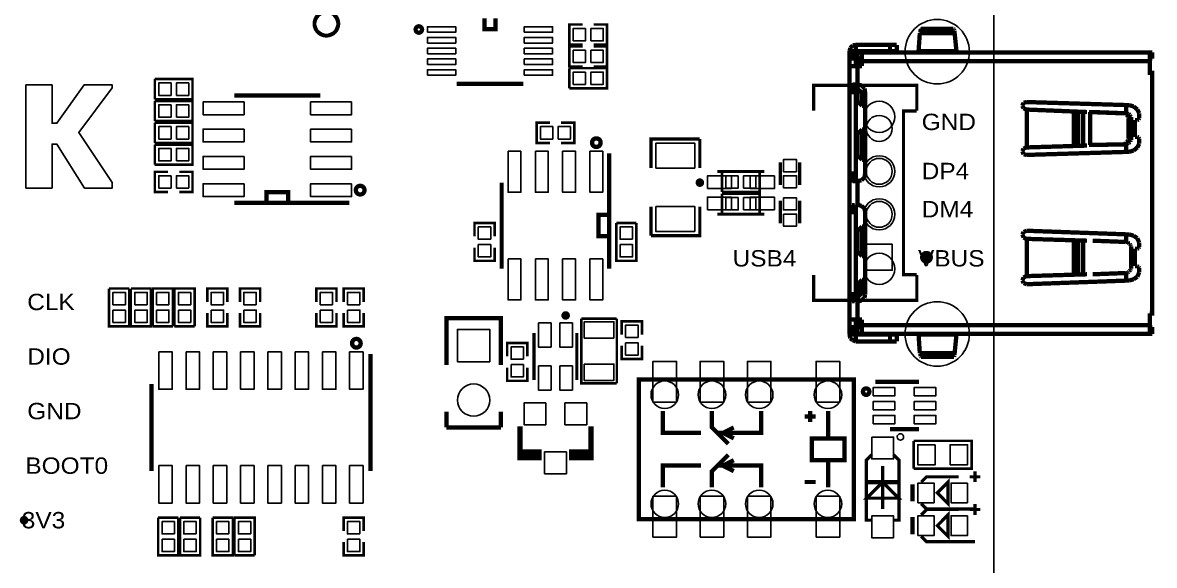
# Model space of a CAD drawing. Extents: x 0 to 145, y 0 to 99.
# Drawn here: x 92.8 to 145.5, y 39 to 64.3 of the extents above; entities that cross this region are included whole.
import ezdxf

# ---------------------------------------------------------------- set-up
doc = ezdxf.new("R2010")
doc.units = 0
doc.header["$MEASUREMENT"] = 0
for name, color, linetype in [('OUTLINE', 7, 'CONTINUOUS'), ('SILKSCREEN_TOP', 7, 'CONTINUOUS'), ('SOLDERMASK_BOTTOM', 5, 'CONTINUOUS'), ('SOLDERMASK_TOP', 94, 'CONTINUOUS')]:
    doc.layers.add(name, color=color, linetype=linetype)

msp = doc.modelspace()

# ---------------------------------------------------------------- linework, layer by layer
at = {"layer": 'OUTLINE'}
msp.add_lwpolyline([(0.01778, 97.97796), (0.01778, -0.02286), (138.01852, -0.02286), (138.01852, 97.97796)], close=True, dxfattribs=at)
at = {"layer": 'SILKSCREEN_TOP'}
for points, const_width in [([(107.50296, 64.262, 1), (106.36504, 64.262, 1), (107.50296, 64.262)], 0.1524), ([(111.38916, 63.99276, 1.003426), (111.08944, 63.99022, 0.996586), (111.38916, 63.99276)], 0.20066), ([(119.70766, 58.7248, 1.002345), (119.30634, 58.72226, 0.997661), (119.70766, 58.7248)], 0.20066), ([(124.42698, 56.86298, 1.000202), (124.22886, 56.86298, 0.999798), (124.42698, 56.86298)], 0.20066), ([(108.70946, 56.515, 1), (108.3056, 56.515, 1), (108.70946, 56.515)], 0.20066), ([(135.03148, 53.38826, 0.998267), (134.73176, 53.38826, 1.001736), (135.03148, 53.38826)], 0.29972), ([(118.17604, 50.67808, 0.999193), (117.97792, 50.67808, 1.000808), (118.17604, 50.67808)], 0.20066), ([(108.53166, 49.38522, 0.997561), (108.13034, 49.38776, 1.002445), (108.53166, 49.38522)], 0.20066), ([(132.22224, 47.13224, 0.9984), (131.92252, 47.13224, 1.001603), (132.22224, 47.13224)], 0.20066), ([(92.95638, 41.14546, 1), (92.75572, 41.14546, 1), (92.95638, 41.14546)], 0.20066)]:
    msp.add_lwpolyline(points, format="xyb", dxfattribs=dict(at, const_width=const_width))
for points, const_width in [([(114.808, 64.516), (114.808, 64.008), (114.3, 64.008), (114.3, 64.516)], 0.20066), ([(118.86692, 63.2841), (118.24716, 63.2841), (118.24716, 64.2239), (118.86692, 64.2239)], 0.11938), ([(119.38508, 63.2841), (120.00484, 63.2841), (120.00484, 64.2239), (119.38508, 64.2239)], 0.11938), ([(134.51332, 62.98692), (134.57174, 63.82512)], 0.20066), ([(134.59968, 63.8556), (134.57174, 63.82512)], 0.20066), ([(134.57174, 63.82512), (136.19226, 63.82512)], 0.20066), ([(134.59968, 64.00038), (134.59968, 63.8556)], 0.20066), ([(134.63016, 64.00038), (134.59968, 64.00038)], 0.20066), ([(136.13638, 64.02832), (134.63016, 64.02832)], 0.20066), ([(134.63016, 64.02832), (134.63016, 64.00038)], 0.20066), ([(136.16432, 64.00038), (136.13384, 64.02832)], 0.20066), ([(136.16432, 63.9699), (136.16432, 64.00038)], 0.20066), ([(136.19226, 63.94196), (136.16432, 63.9699)], 0.20066), ([(136.19226, 63.82512), (136.19226, 63.94196)], 0.20066), ([(136.27862, 62.98692), (136.19226, 63.82512)], 0.20066), ([(118.86692, 62.2681), (118.24716, 62.2681), (118.24716, 63.2079), (118.86692, 63.2079)], 0.11938), ([(119.38508, 62.2681), (120.00484, 62.2681), (120.00484, 63.2079), (119.38508, 63.2079)], 0.11938), ([(131.445, 63.24854), (131.3307, 63.1317)], 0.20066), ([(131.58978, 63.27648), (131.445, 63.24854)], 0.20066), ([(133.49986, 63.27648), (131.58978, 63.27648)], 0.20066), ([(131.58978, 63.27648), (131.58978, 62.98692)], 0.20066), ([(133.18236, 62.98692), (133.18236, 63.27648)], 0.20066), ([(133.49986, 62.98692), (133.49986, 63.27648)], 0.20066), ([(131.3307, 63.1317), (131.30022, 62.98692)], 0.20066), ([(131.30022, 62.98692), (131.30022, 49.78908)], 0.20066), ([(131.30022, 62.98692), (131.58978, 62.98692)], 0.20066), ([(145.39468, 62.9285), (131.30022, 62.9285)], 0.20066), ([(131.30022, 62.63894), (131.87934, 62.63894)], 0.20066), ([(131.47548, 62.9285), (131.47548, 62.63894)], 0.20066), ([(133.49986, 62.98692), (131.58978, 62.98692)], 0.20066), ([(131.58978, 62.98692), (131.58978, 62.9285)], 0.20066), ([(131.58978, 62.63894), (131.58978, 62.2935)], 0.20066), ([(131.67614, 62.63894), (131.67614, 62.9285)], 0.20066), ([(131.87934, 62.9285), (131.87934, 62.2935)], 0.20066), ([(132.25526, 62.9285), (132.3721, 62.98692)], 0.20066), ([(132.92074, 62.9285), (132.92074, 62.98692)], 0.20066), ([(132.95122, 62.9285), (132.95122, 62.98692)], 0.20066), ([(134.48538, 62.95898), (134.48538, 62.9285)], 0.20066), ([(134.51332, 62.95898), (134.48538, 62.95898)], 0.20066), ([(134.51332, 62.98692), (136.27862, 62.98692)], 0.20066), ([(134.51332, 62.98692), (134.51332, 62.95898)], 0.20066), ([(136.27862, 62.9285), (136.27862, 62.98692)], 0.20066), ([(145.28038, 50.7746), (145.39468, 50.7746), (145.39468, 61.97346), (145.28038, 61.97346), (145.28038, 62.9285)], 0.20066), ([(145.28038, 62.63894), (145.39468, 62.63894)], 0.20066), ([(145.39468, 62.9285), (145.39468, 62.63894)], 0.20066), ([(118.24716, 62.1919), (118.24716, 61.2521)], 0.11938), ([(118.24716, 62.1919), (120.00484, 62.1919), (120.00484, 61.2521), (118.24716, 61.2521)], 0.11938), ([(131.30022, 62.29096), (131.87934, 62.29096)], 0.20066), ([(131.67614, 62.29096), (131.67614, 62.49416)], 0.20066), ([(131.67614, 62.49416), (131.87934, 62.49416)], 0.20066), ([(131.82092, 62.46622), (131.67614, 62.49416)], 0.20066), ([(131.67614, 62.29096), (131.67614, 61.42482)], 0.20066), ([(131.87934, 62.43574), (131.82092, 62.46622)], 0.20066), ([(131.87934, 62.52464), (145.28038, 62.52464)], 0.20066), ([(98.94316, 61.6839), (98.94316, 60.7441)], 0.11938), ([(98.94316, 61.6839), (100.70084, 61.6839), (100.70084, 60.7441), (98.94316, 60.7441)], 0.11938), ([(113.0046, 61.46292), (116.1034, 61.46292)], 0.20066), ([(134.43204, 60.21832), (134.43204, 61.38926), (129.63144, 61.38926), (129.63144, 60.21832)], 0.14986), ([(131.30022, 61.33592), (131.35864, 61.39434)], 0.20066), ([(131.30022, 61.24956), (131.30022, 61.33592)], 0.20066), ([(131.58978, 61.24956), (131.30022, 61.24956)], 0.20066), ([(131.30022, 61.07684), (131.58978, 61.07684)], 0.20066), ([(131.35864, 61.39434), (131.445, 61.39434)], 0.20066), ([(131.445, 61.42482), (131.67614, 61.42482)], 0.20066), ([(131.445, 61.39434), (131.445, 61.42482)], 0.20066), ([(131.58978, 61.3664), (131.62026, 61.39434)], 0.20066), ([(131.58978, 61.24956), (131.58978, 61.3664)], 0.20066), ([(131.58978, 61.24956), (131.58978, 57.1119)], 0.20066), ([(131.62026, 61.42482), (131.67614, 61.42482)], 0.20066), ([(131.62026, 61.39434), (131.62026, 61.42482)], 0.20066), ([(131.67614, 60.6425), (131.67614, 61.42482)], 0.20066), ([(131.8514, 61.39434), (131.67614, 61.42482)], 0.20066), ([(131.87934, 61.0489), (131.67614, 61.22162)], 0.20066), ([(131.99618, 61.24956), (131.8514, 61.39434)], 0.20066), ([(131.87934, 61.0489), (131.87934, 60.4393)], 0.20066), ([(132.02412, 61.0489), (131.87934, 61.0489)], 0.20066), ([(132.02412, 61.07684), (131.99618, 61.24956)], 0.20066), ([(132.02412, 57.28462), (132.02412, 61.07684)], 0.20066), ([(98.94316, 60.6679), (98.94316, 59.7281)], 0.11938), ([(98.94316, 60.6679), (100.70084, 60.6679), (100.70084, 59.7281), (98.94316, 59.7281)], 0.11938), ([(106.64698, 60.92444), (102.64902, 60.92444)], 0.20066), ([(131.87934, 60.4393), (131.67614, 60.6425)], 0.20066), ([(139.40536, 60.58408), (139.34694, 60.4393)], 0.20066), ([(139.55014, 60.61456), (139.40536, 60.58408)], 0.20066), ([(144.32534, 60.46978), (139.55014, 60.61456)], 0.20066), ([(131.87934, 60.4393), (132.02412, 60.4393)], 0.20066), ([(134.43204, 60.198), (133.80974, 60.198), (133.80974, 52.578), (134.43204, 52.578)], 0.14986), ([(139.34694, 60.4393), (139.40536, 60.325)], 0.20066), ([(139.40536, 60.325), (139.51966, 60.26658)], 0.20066), ([(139.51966, 60.26658), (142.35684, 60.14974)], 0.20066), ([(139.55014, 58.50128), (139.55014, 60.26658)], 0.20066), ([(141.74978, 58.58764), (141.74978, 60.18022)], 0.20066), ([(141.95298, 58.58764), (141.95298, 60.18022)], 0.20066), ([(142.18412, 58.58764), (142.18412, 60.18022)], 0.20066), ([(142.4432, 60.14974), (144.03578, 60.09132)], 0.20066), ([(142.50162, 58.61558), (142.50162, 60.14974)], 0.20066), ([(142.50162, 60.14974), (142.61846, 60.14974)], 0.20066), ([(142.61846, 60.14974), (144.15262, 60.09132)], 0.20066), ([(144.03578, 60.09386), (144.12214, 60.09386)], 0.20066), ([(144.15262, 60.09386), (144.03578, 60.09386)], 0.20066), ([(144.12214, 60.09386), (144.15262, 60.06338)], 0.20066), ([(144.23898, 60.09132), (144.15262, 60.09132)], 0.20066), ([(144.15262, 60.06338), (144.18056, 60.06338)], 0.20066), ([(144.18056, 60.46978), (144.18056, 60.09386)], 0.20066), ([(144.18056, 60.06338), (144.18056, 60.03544)], 0.20066), ([(144.18056, 60.03544), (144.2085, 60.03544)], 0.20066), ([(144.2085, 60.03544), (144.2085, 60.00496)], 0.20066), ([(144.2085, 60.00496), (144.23898, 59.97702)], 0.20066), ([(144.26692, 60.06338), (144.23898, 60.09132)], 0.20066), ([(144.29486, 60.06338), (144.26692, 60.06338)], 0.20066), ([(144.35328, 60.00496), (144.29486, 60.06338)], 0.20066), ([(144.52854, 60.41136), (144.32534, 60.46978)], 0.20066), ([(144.35328, 59.97702), (144.35328, 60.00496)], 0.20066), ([(144.70126, 60.26658), (144.52854, 60.41136)], 0.20066), ([(144.78762, 60.09386), (144.70126, 60.26658)], 0.20066), ([(144.78762, 59.86018), (144.78762, 60.09386)], 0.20066), ([(98.94316, 59.6519), (98.94316, 58.7121)], 0.11938), ([(98.94316, 59.6519), (100.70084, 59.6519), (100.70084, 58.7121), (98.94316, 58.7121)], 0.11938), ([(117.34292, 58.7121), (116.72316, 58.7121), (116.72316, 59.6519), (117.34292, 59.6519)], 0.11938), ([(117.86108, 58.7121), (118.48084, 58.7121), (118.48084, 59.6519), (117.86108, 59.6519)], 0.11938), ([(144.23898, 59.97702), (144.23898, 59.94908)], 0.20066), ([(144.23898, 59.94908), (144.26692, 59.94908)], 0.20066), ([(144.26692, 59.94908), (144.26692, 59.89066)], 0.20066), ([(144.26692, 59.89066), (144.2974, 59.86018)], 0.20066), ([(144.29486, 58.96356), (144.29486, 59.8043)], 0.20066), ([(144.4117, 59.80176), (144.29486, 59.80176)], 0.20066), ([(144.2974, 59.86018), (144.2974, 59.8043)], 0.20066), ([(144.4117, 59.9186), (144.35328, 59.97702)], 0.20066), ([(144.4117, 59.80176), (144.4117, 59.9186)], 0.20066), ([(144.4117, 58.96356), (144.4117, 59.8043)], 0.20066), ([(144.58696, 59.77382), (144.58696, 58.9915)], 0.20066), ([(144.58696, 59.77382), (144.70126, 59.77382)], 0.20066), ([(144.70126, 59.77382), (144.75968, 59.80176)], 0.20066), ([(144.75968, 59.80176), (144.78762, 59.86018)], 0.20066), ([(131.67614, 59.13882), (131.87934, 59.33948)], 0.20066), ([(131.67614, 59.13628), (131.67614, 58.12536)], 0.20066), ([(131.87934, 59.33948), (131.87934, 57.92216)], 0.20066), ([(131.87934, 59.33948), (132.02412, 59.33948)], 0.20066), ([(144.4117, 58.96356), (144.29486, 58.96356)], 0.20066), ([(144.29486, 58.96356), (144.29486, 58.90514)], 0.20066), ([(144.4117, 58.84926), (144.4117, 58.96356)], 0.20066), ([(144.58696, 58.9915), (144.70126, 58.9915)], 0.20066), ([(144.75968, 58.96356), (144.70126, 58.9915)], 0.20066), ([(144.78762, 58.90514), (144.75968, 58.96356)], 0.20066), ([(98.94316, 58.6359), (98.94316, 57.6961)], 0.11938), ([(98.94316, 58.6359), (100.70084, 58.6359), (100.70084, 57.6961), (98.94316, 57.6961)], 0.11938), ([(122.05462, 57.54116), (122.05462, 58.89244), (124.32538, 58.89244)], 0.14986), ([(124.32538, 57.54116), (124.32538, 58.89244)], 0.14986), ([(139.40536, 58.44286), (139.34694, 58.32602)], 0.20066), ([(139.51966, 58.50128), (139.40536, 58.44286)], 0.20066), ([(142.35684, 58.58764), (139.51966, 58.50128)], 0.20066), ([(142.4432, 58.61558), (144.03578, 58.64606)], 0.20066), ([(142.50162, 58.61558), (142.61846, 58.61558)], 0.20066), ([(142.61846, 58.61558), (144.15262, 58.64606)], 0.20066), ([(144.06372, 58.674), (144.03578, 58.64606)], 0.20066), ([(144.15262, 58.64606), (144.03578, 58.64606)], 0.20066), ([(144.12214, 58.674), (144.06372, 58.674)], 0.20066), ([(144.15262, 58.70448), (144.12214, 58.674)], 0.20066), ([(144.18056, 58.70448), (144.15262, 58.70448)], 0.20066), ([(144.15262, 58.64606), (144.18056, 58.674)], 0.20066), ([(144.18056, 58.73242), (144.18056, 58.70448)], 0.20066), ([(144.2085, 58.73242), (144.18056, 58.73242)], 0.20066), ([(144.18056, 58.674), (144.18056, 58.29808)], 0.20066), ([(144.18056, 58.674), (144.23898, 58.674)], 0.20066), ([(144.26692, 58.81878), (144.2085, 58.76036)], 0.20066), ([(144.2085, 58.76036), (144.2085, 58.73242)], 0.20066), ([(144.23898, 58.674), (144.26692, 58.70448)], 0.20066), ([(144.29486, 58.90514), (144.26692, 58.8772)], 0.20066), ([(144.26692, 58.8772), (144.26692, 58.81878)], 0.20066), ([(144.26692, 58.70448), (144.29486, 58.70448)], 0.20066), ([(144.29486, 58.70448), (144.35328, 58.76036)], 0.20066), ([(144.35328, 58.76036), (144.35328, 58.79084)], 0.20066), ([(144.35328, 58.79084), (144.38376, 58.79084)], 0.20066), ([(144.38376, 58.81878), (144.4117, 58.84926)], 0.20066), ([(144.38376, 58.79084), (144.38376, 58.81878)], 0.20066), ([(144.52854, 58.3565), (144.70126, 58.50128)], 0.20066), ([(144.70126, 58.50128), (144.78762, 58.674)], 0.20066), ([(144.78762, 58.674), (144.78762, 58.90514)], 0.20066), ([(120.10644, 58.22442), (120.10644, 52.86502)], 0.20066), ([(131.67614, 58.12536), (131.87934, 57.92216)], 0.20066), ([(131.87934, 57.92216), (132.02412, 57.92216)], 0.20066), ([(139.34694, 58.32602), (139.40536, 58.18124)], 0.20066), ([(139.40536, 58.18124), (139.55014, 58.1533)], 0.20066), ([(139.55014, 58.1533), (144.32534, 58.29808)], 0.20066), ([(144.32534, 58.29808), (144.52854, 58.3565)], 0.20066), ([(125.13818, 57.38368), (127.33782, 57.38368)], 0.14986), ([(128.07188, 56.75122), (128.07188, 57.80278)], 0.1524), ([(128.97612, 56.75122), (128.97612, 57.80278)], 0.1524), ([(99.56292, 57.3659), (98.94316, 57.3659), (98.94316, 56.4261), (99.56292, 56.4261)], 0.11938), ([(100.08108, 57.3659), (100.70084, 57.3659), (100.70084, 56.4261), (100.08108, 56.4261)], 0.11938), ([(115.09756, 56.86298), (115.09756, 52.86502)], 0.20066), ([(125.35916, 57.3659), (125.35916, 56.4261)], 0.11938), ([(125.35916, 57.3659), (127.11684, 57.3659), (127.11684, 56.4261), (125.35916, 56.4261)], 0.11938), ([(131.30022, 57.28462), (131.58978, 57.28462)], 0.20066), ([(131.30022, 57.1119), (131.58978, 57.1119)], 0.20066), ([(131.30022, 57.02554), (131.30022, 57.1119)], 0.20066), ([(131.3307, 56.99506), (131.30022, 57.02554)], 0.20066), ([(131.35864, 56.99506), (131.3307, 56.99506)], 0.20066), ([(131.38912, 56.96712), (131.35864, 56.99506)], 0.20066), ([(131.445, 56.96712), (131.38912, 56.96712)], 0.20066), ([(131.445, 56.93664), (131.445, 56.96712)], 0.20066), ([(131.67614, 56.93664), (131.445, 56.93664)], 0.20066), ([(131.58978, 56.99506), (131.58978, 57.1119)], 0.20066), ([(131.62026, 56.96712), (131.58978, 56.99506)], 0.20066), ([(131.62026, 56.93664), (131.62026, 56.96712)], 0.20066), ([(131.67614, 56.93664), (131.62026, 56.93664)], 0.20066), ([(131.67614, 56.93664), (131.8514, 56.96712)], 0.20066), ([(131.67614, 56.93664), (131.67614, 55.83682)], 0.20066), ([(131.8514, 56.96712), (131.99618, 57.1119)], 0.20066), ([(131.99618, 57.1119), (132.02412, 57.28462)], 0.20066), ([(104.14762, 55.92064), (104.14762, 56.42102), (105.14838, 56.42102), (105.14838, 55.92064)], 0.20066), ([(125.35916, 56.3499), (125.35916, 55.4101)], 0.11938), ([(125.35916, 56.3499), (127.11684, 56.3499), (127.11684, 55.4101), (125.35916, 55.4101)], 0.11938), ([(108.00842, 55.91556), (102.64902, 55.91556)], 0.20066), ([(128.07188, 56.02478), (128.07188, 54.97322)], 0.1524), ([(128.97612, 56.02478), (128.97612, 54.97322)], 0.1524), ([(131.3307, 55.78094), (131.3307, 55.75046)], 0.20066), ([(131.38912, 55.78094), (131.3307, 55.78094)], 0.20066), ([(131.41706, 55.80888), (131.38912, 55.78094)], 0.20066), ([(131.5339, 55.80888), (131.41706, 55.80888)], 0.20066), ([(131.56184, 55.83682), (131.5339, 55.80888)], 0.20066), ([(131.67614, 55.83682), (131.56184, 55.83682)], 0.20066), ([(131.58978, 55.78094), (131.58978, 55.63616)], 0.20066), ([(131.62026, 55.78094), (131.58978, 55.78094)], 0.20066), ([(131.62026, 55.80888), (131.62026, 55.78094)], 0.20066), ([(131.6482, 55.80888), (131.62026, 55.80888)], 0.20066), ([(131.67614, 55.83682), (131.6482, 55.83682)], 0.20066), ([(131.6482, 55.83682), (131.6482, 55.80888)], 0.20066), ([(131.8514, 55.78094), (131.67614, 55.83682)], 0.20066), ([(131.99618, 55.6641), (131.8514, 55.78094)], 0.20066), ([(120.10136, 54.36362), (119.60098, 54.36362), (119.60098, 55.36438), (120.10136, 55.36438)], 0.20066), ([(124.32538, 55.74284), (124.32538, 54.39156), (122.05462, 54.39156)], 0.14986), ([(122.05462, 55.74284), (122.05462, 54.39156)], 0.14986), ([(125.13818, 55.39232), (127.33782, 55.39232)], 0.14986), ([(131.30022, 55.75046), (131.30022, 55.63616)], 0.20066), ([(131.3307, 55.75046), (131.30022, 55.75046)], 0.20066), ([(131.30022, 55.63616), (131.58978, 55.63616)], 0.20066), ([(131.30022, 55.49138), (131.58978, 55.49138)], 0.20066), ([(131.58978, 55.63616), (131.58978, 51.49596)], 0.20066), ([(132.02412, 55.49138), (131.99618, 55.6641)], 0.20066), ([(132.02412, 55.49138), (132.02412, 51.67122)], 0.20066), ([(114.7699, 54.36108), (114.7699, 54.98084), (113.8301, 54.98084), (113.8301, 54.36108)], 0.11938), ([(121.3739, 54.98084), (120.4341, 54.98084)], 0.11938), ([(121.3739, 54.98084), (121.3739, 53.22316), (120.4341, 53.22316), (120.4341, 54.98084)], 0.11938), ([(131.67614, 54.6227), (131.87934, 54.8259)], 0.20066), ([(131.87934, 53.43652), (131.87934, 54.8259)], 0.20066), ([(131.87934, 54.8259), (132.02412, 54.8259)], 0.20066), ([(131.67614, 53.63972), (131.67614, 54.6227)], 0.20066), ([(139.40536, 54.56428), (139.34694, 54.44998)], 0.20066), ([(139.34694, 54.44998), (139.40536, 54.3052)], 0.20066), ([(139.55014, 54.6227), (139.40536, 54.56428)], 0.20066), ([(139.40536, 54.3052), (139.51966, 54.24678)], 0.20066), ([(142.35684, 54.16042), (139.51966, 54.24678)], 0.20066), ([(139.55014, 54.6227), (144.32534, 54.44998)], 0.20066), ([(139.55014, 54.24678), (139.55014, 52.50942)], 0.20066), ([(144.18056, 54.44998), (144.18056, 54.102)], 0.20066), ([(144.52854, 54.39156), (144.32534, 54.44998)], 0.20066), ([(144.70126, 54.27472), (144.52854, 54.39156)], 0.20066), ([(144.78762, 54.07152), (144.70126, 54.27472)], 0.20066), ([(114.7699, 53.84292), (114.7699, 53.22316), (113.8301, 53.22316), (113.8301, 53.84292)], 0.11938), ([(141.74978, 54.18836), (141.74978, 52.56784)], 0.20066), ([(141.95298, 54.18836), (141.95298, 52.59578)], 0.20066), ([(142.18412, 54.16042), (142.18412, 52.59578)], 0.20066), ([(142.61846, 54.16042), (144.15262, 54.102)], 0.20066), ([(144.15262, 54.102), (144.23898, 54.102)], 0.20066), ([(144.23898, 54.102), (144.23898, 54.07152)], 0.20066), ([(144.23898, 54.07152), (144.26692, 54.07152)], 0.20066), ([(144.26692, 54.07152), (144.2974, 54.04358)], 0.20066), ([(144.2974, 54.04358), (144.32534, 54.04358)], 0.20066), ([(144.32534, 54.04358), (144.32534, 54.01564)], 0.20066), ([(144.32534, 54.01564), (144.35328, 54.01564)], 0.20066), ([(144.35328, 54.01564), (144.35328, 53.98516)], 0.20066), ([(144.35328, 53.98516), (144.38376, 53.95722)], 0.20066), ([(144.38376, 53.95722), (144.38376, 53.92928)], 0.20066), ([(144.38376, 53.92928), (144.4117, 53.8988)], 0.20066), ([(144.4117, 53.8988), (144.4117, 53.81244)], 0.20066), ([(144.4117, 53.81244), (144.4117, 52.94376)], 0.20066), ([(144.58696, 53.7845), (144.58696, 52.97424)], 0.20066), ([(144.58696, 53.7845), (144.70126, 53.7845)], 0.20066), ([(144.70126, 53.7845), (144.75968, 53.81244)], 0.20066), ([(144.75968, 53.81244), (144.78762, 53.87086)], 0.20066), ([(144.78762, 53.87086), (144.78762, 54.07152)], 0.20066), ([(131.67614, 53.63972), (131.87934, 53.43652)], 0.20066), ([(131.87934, 53.43652), (132.02412, 53.43652)], 0.20066), ([(142.61846, 52.59578), (144.15262, 52.6542)], 0.20066), ([(144.2085, 52.6542), (144.15262, 52.6542)], 0.20066), ([(144.18056, 52.6542), (144.18056, 52.30622)], 0.20066), ([(144.23898, 52.68214), (144.2085, 52.6542)], 0.20066), ([(144.26692, 52.68214), (144.23898, 52.68214)], 0.20066), ([(144.29486, 52.71262), (144.26692, 52.68214)], 0.20066), ([(144.32534, 52.71262), (144.29486, 52.71262)], 0.20066), ([(144.38376, 52.79898), (144.32534, 52.74056)], 0.20066), ([(144.32534, 52.74056), (144.32534, 52.71262)], 0.20066), ([(144.4117, 52.8574), (144.38376, 52.82946)], 0.20066), ([(144.38376, 52.82946), (144.38376, 52.79898)], 0.20066), ([(144.4117, 52.94376), (144.4117, 52.8574)], 0.20066), ([(144.58696, 52.97424), (144.70126, 52.97424)], 0.20066), ([(144.75968, 52.94376), (144.70126, 52.97424)], 0.20066), ([(144.70126, 52.48148), (144.78762, 52.68468)], 0.20066), ([(144.78762, 52.88534), (144.75968, 52.94376)], 0.20066), ([(144.78762, 52.68468), (144.78762, 52.88534)], 0.20066), ([(129.63144, 52.55768), (129.63144, 51.38674), (134.43204, 51.38674), (134.43204, 52.55768)], 0.14986), ([(131.87934, 52.3367), (131.67614, 52.1335)], 0.20066), ([(131.67868, 52.1335), (131.67868, 51.32324)], 0.20066), ([(131.87934, 51.72964), (131.87934, 52.3367)], 0.20066), ([(131.87934, 52.3367), (132.02412, 52.3367)], 0.20066), ([(139.40536, 52.451), (139.34694, 52.30622)], 0.20066), ([(139.34694, 52.30622), (139.40536, 52.19192)], 0.20066), ([(139.51966, 52.50942), (139.40536, 52.451)], 0.20066), ([(139.40536, 52.19192), (139.55014, 52.1335)], 0.20066), ([(142.35684, 52.59578), (139.51966, 52.50942)], 0.20066), ([(144.32534, 52.30622), (139.55014, 52.1335)], 0.20066), ([(144.32534, 52.30622), (144.52854, 52.36464)], 0.20066), ([(144.52854, 52.36464), (144.70126, 52.48148)], 0.20066), ([(97.7519, 51.93284), (96.8121, 51.93284)], 0.11938), ([(97.7519, 51.93284), (97.7519, 50.17516), (96.8121, 50.17516), (96.8121, 51.93284)], 0.11938), ([(98.7679, 51.93284), (97.8281, 51.93284)], 0.11938), ([(98.7679, 51.93284), (98.7679, 50.17516), (97.8281, 50.17516), (97.8281, 51.93284)], 0.11938), ([(98.8441, 50.17516), (98.8441, 51.93284), (99.7839, 51.93284), (99.7839, 50.17516)], 0.11938), ([(99.8601, 50.17516), (99.8601, 51.93284), (100.7999, 51.93284), (100.7999, 50.17516)], 0.11938), ([(102.3239, 51.31308), (102.3239, 51.93284), (101.3841, 51.93284), (101.3841, 51.31308)], 0.11938), ([(102.9081, 51.31308), (102.9081, 51.93284), (103.8479, 51.93284), (103.8479, 51.31308)], 0.11938), ([(107.4039, 51.31308), (107.4039, 51.93284), (106.4641, 51.93284), (106.4641, 51.31308)], 0.11938), ([(108.6739, 51.31308), (108.6739, 51.93284), (107.7341, 51.93284), (107.7341, 51.31308)], 0.11938), ([(131.30022, 51.67122), (131.58978, 51.67122)], 0.20066), ([(131.87934, 51.72964), (131.67614, 51.52644)], 0.20066), ([(132.02412, 51.72964), (131.87934, 51.72964)], 0.20066), ([(131.99618, 51.49596), (132.02412, 51.67122)], 0.20066), ([(131.30022, 51.49596), (131.58978, 51.49596)], 0.20066), ([(131.30022, 51.49596), (131.30022, 51.4096)], 0.20066), ([(131.30022, 51.4096), (131.3307, 51.4096)], 0.20066), ([(131.3307, 51.4096), (131.3307, 51.38166)], 0.20066), ([(131.3307, 51.38166), (131.38912, 51.38166)], 0.20066), ([(131.38912, 51.38166), (131.41706, 51.35118)], 0.20066), ([(131.41706, 51.35118), (131.5339, 51.35118)], 0.20066), ([(131.5339, 51.35118), (131.56184, 51.32324)], 0.20066), ([(131.56184, 51.32324), (131.67614, 51.32324)], 0.20066), ([(131.58978, 51.49596), (131.58978, 51.38166)], 0.20066), ([(131.58978, 51.38166), (131.62026, 51.38166)], 0.20066), ([(131.62026, 51.38166), (131.62026, 51.35118)], 0.20066), ([(131.62026, 51.35118), (131.6482, 51.35118)], 0.20066), ([(131.6482, 51.35118), (131.6482, 51.32324)], 0.20066), ([(131.6482, 51.32324), (131.67614, 51.32324)], 0.20066), ([(131.67614, 51.32324), (131.67614, 50.4825)], 0.20066), ([(131.67868, 51.32324), (131.8514, 51.38166)], 0.20066), ([(131.8514, 51.38166), (131.99618, 51.49596)], 0.20066), ([(102.3239, 50.79492), (102.3239, 50.17516), (101.3841, 50.17516), (101.3841, 50.79492)], 0.11938), ([(102.9081, 50.79492), (102.9081, 50.17516), (103.8479, 50.17516), (103.8479, 50.79492)], 0.11938), ([(107.4039, 50.79492), (107.4039, 50.17516), (106.4641, 50.17516), (106.4641, 50.79492)], 0.11938), ([(108.6739, 50.79492), (108.6739, 50.17516), (107.7341, 50.17516), (107.7341, 50.79492)], 0.11938), ([(112.522, 48.36922), (112.522, 50.54854), (115.062, 50.54854), (115.062, 48.36922)], 0.20066), ([(145.28038, 49.81956), (145.28038, 50.7746)], 0.20066), ([(98.8441, 50.17516), (99.7839, 50.17516)], 0.11938), ([(99.8601, 50.17516), (100.7999, 50.17516)], 0.11938), ([(118.8085, 50.52822), (118.8085, 47.51578), (120.4595, 47.51578)], 0.11938), ([(120.4595, 50.52822), (118.8085, 50.52822)], 0.11938), ([(120.4595, 47.51578), (120.4595, 50.52822)], 0.11938), ([(121.6279, 49.78908), (121.6279, 50.40884), (120.6881, 50.40884), (120.6881, 49.78908)], 0.11938), ([(131.30022, 50.48504), (131.87934, 50.48504)], 0.20066), ([(131.87934, 50.13706), (131.30022, 50.13706)], 0.20066), ([(131.47548, 50.13706), (131.47548, 49.81956)], 0.20066), ([(131.58978, 50.13706), (131.58978, 50.48504)], 0.20066), ([(131.67614, 50.48504), (131.67614, 50.28184)], 0.20066), ([(131.82092, 50.30978), (131.67614, 50.28184)], 0.20066), ([(131.67614, 50.28184), (131.87934, 50.28184)], 0.20066), ([(131.67614, 49.81956), (131.67614, 50.13706)], 0.20066), ([(131.87934, 50.30978), (131.82092, 50.30978)], 0.20066), ([(131.87934, 49.81956), (131.87934, 50.4825)], 0.20066), ([(131.87934, 50.22342), (145.28038, 50.22342)], 0.20066), ([(145.28038, 50.13706), (145.39468, 50.13706)], 0.20066), ([(145.39468, 49.81956), (145.39468, 50.13706)], 0.20066), ([(116.60632, 49.86782), (116.60632, 47.66818)], 0.14986), ([(118.59768, 49.86782), (118.59768, 47.66818)], 0.14986), ([(131.30022, 49.81956), (145.39468, 49.81956)], 0.20066), ([(131.30022, 49.78908), (131.58978, 49.78908)], 0.20066), ([(131.30022, 49.78908), (131.3307, 49.61636)], 0.20066), ([(131.3307, 49.61636), (131.445, 49.53)], 0.20066), ([(131.445, 49.53), (131.58978, 49.47158)], 0.20066), ([(131.58978, 49.78908), (131.58978, 49.81956)], 0.20066), ([(133.49986, 49.78908), (131.58978, 49.78908)], 0.20066), ([(131.58978, 49.47158), (131.58978, 49.78908)], 0.20066), ([(133.49986, 49.47158), (131.58978, 49.47158)], 0.20066), ([(132.25526, 49.81956), (132.3721, 49.78908)], 0.20066), ([(132.92074, 49.81956), (132.92074, 49.78908)], 0.20066), ([(132.95122, 49.81956), (132.95122, 49.78908)], 0.20066), ([(133.18236, 49.78908), (133.18236, 49.47158)], 0.20066), ([(133.49986, 49.78908), (133.49986, 49.47158)], 0.20066), ([(134.51332, 49.81956), (134.48538, 49.81956)], 0.20066), ([(134.51332, 49.78908), (134.51332, 49.81956)], 0.20066), ([(134.51332, 49.78908), (136.27862, 49.78908)], 0.20066), ([(134.51332, 49.78908), (134.57174, 48.9204)], 0.20066), ([(136.27862, 49.78908), (136.19226, 48.9204)], 0.20066), ([(136.27862, 49.81956), (136.27862, 49.78908)], 0.20066), ([(116.2939, 48.77308), (116.2939, 49.39284), (115.3541, 49.39284), (115.3541, 48.77308)], 0.11938), ([(121.6279, 49.27092), (121.6279, 48.65116), (120.6881, 48.65116), (120.6881, 49.27092)], 0.11938), ([(134.57174, 48.9204), (136.19226, 48.9204)], 0.20066), ([(134.59968, 48.89246), (134.57174, 48.9204)], 0.20066), ([(136.19226, 48.9204), (136.19226, 48.83404)], 0.20066), ([(108.98632, 48.88484), (108.98632, 43.43654)], 0.20066), ([(134.59968, 48.77562), (134.59968, 48.89246)], 0.20066), ([(134.63016, 48.74768), (134.59968, 48.77562)], 0.20066), ([(136.13384, 48.74768), (134.63016, 48.74768)], 0.20066), ([(136.16432, 48.74768), (136.13384, 48.74768)], 0.20066), ([(136.19226, 48.83404), (136.16432, 48.8061)], 0.20066), ([(136.16432, 48.8061), (136.16432, 48.74768)], 0.20066), ([(116.2939, 48.25492), (116.2939, 47.63516), (115.3541, 47.63516), (115.3541, 48.25492)], 0.11938), ([(98.78568, 47.49546), (98.78568, 43.43654)], 0.20066), ([(131.49326, 41.1988), (121.49074, 41.1988), (121.49074, 47.7012), (131.49326, 47.7012), (131.49326, 41.1988)], 0.20066), ([(132.49402, 47.58182), (134.53872, 47.58182)], 0.20066), ([(112.522, 46.19752), (112.522, 45.46854)], 0.20066), ([(115.062, 45.46854), (115.062, 46.19752)], 0.20066), ([(124.3838, 45.212), (122.6058, 45.212), (122.6058, 46.228)], 0.20066), ([(124.8918, 46.228), (124.8918, 45.466), (125.6538, 44.704)], 0.20066), ([(127.1778, 46.228), (127.1778, 45.212), (125.3998, 45.212), (125.9078, 44.958)], 0.20066), ([(129.7178, 45.974), (129.2098, 45.974)], 0.20066), ([(129.4638, 45.72), (129.4638, 46.228)], 0.20066), ([(130.302, 44.958), (130.302, 46.228)], 0.20066), ([(112.522, 45.46854), (115.062, 45.46854)], 0.20066), ([(115.951, 44.323), (116.84, 44.323), (116.84, 44.069), (115.951, 44.069), (115.951, 45.5168)], 0.254), ([(119.253, 44.323), (118.364, 44.323), (118.364, 44.069), (119.253, 44.069), (119.253, 45.5168)], 0.254), ([(125.3998, 45.212), (125.9078, 45.466)], 0.20066), ([(133.17728, 45.38218), (134.53872, 45.38218)], 0.20066), ([(131.064, 44.958), (129.54, 44.958), (129.54, 43.942), (131.064, 43.942), (131.064, 44.958)], 0.20066), ([(134.2898, 43.55084), (136.9822, 43.55084), (136.9822, 44.84116), (134.2898, 44.84116)], 0.11938), ([(134.2898, 43.55084), (134.2898, 44.84116)], 0.11938), ([(124.8918, 42.672), (124.8918, 43.434), (125.6538, 44.196)], 0.20066), ([(124.3838, 43.688), (122.6058, 43.688), (122.6058, 42.672)], 0.20066), ([(127.1778, 42.672), (127.1778, 43.688), (125.3998, 43.688), (125.9078, 43.942)], 0.20066), ([(125.3998, 43.688), (125.9078, 43.434)], 0.20066), ([(130.302, 42.672), (130.302, 43.942)], 0.20066), ([(132.334, 44.196), (132.08, 43.942), (132.08, 41.148), (132.334, 41.148)], 0.1524), ([(132.842, 43.67276), (132.842, 41.67124)], 0.14986), ([(133.35, 41.148), (133.604, 41.148), (133.604, 43.942), (133.35, 44.196)], 0.1524), ([(134.63524, 42.91838), (134.8867, 43.1673), (136.3853, 43.1673)], 0.14986), ([(136.88568, 43.1673), (137.38606, 43.1673)], 0.14986), ([(137.13714, 42.91838), (137.13714, 43.41876)], 0.14986), ([(129.7178, 42.926), (129.2098, 42.926)], 0.20066), ([(132.842, 42.92092), (133.5913, 42.17162), (132.0927, 42.17162), (132.842, 42.92092)], 0.14986), ([(132.0927, 42.92092), (133.5913, 42.92092)], 0.20066), ([(134.23392, 42.01922), (134.23392, 42.81678)], 0.20066), ([(135.38708, 42.418), (135.88492, 42.91838), (135.88492, 41.91762), (135.38708, 42.418)], 0.14986), ([(137.13714, 41.6687), (134.8867, 41.6687), (134.63524, 41.91762)], 0.14986), ([(134.63524, 41.39438), (134.8867, 41.6433), (136.3853, 41.6433)], 0.14986), ([(136.88568, 41.6433), (137.38606, 41.6433)], 0.14986), ([(137.13714, 41.39438), (137.13714, 41.89476)], 0.14986), ([(100.0379, 41.26484), (99.0981, 41.26484)], 0.11938), ([(100.0379, 41.26484), (100.0379, 39.50716), (99.0981, 39.50716), (99.0981, 41.26484)], 0.11938), ([(101.0539, 41.26484), (100.1141, 41.26484)], 0.11938), ([(101.0539, 41.26484), (101.0539, 39.50716), (100.1141, 39.50716), (100.1141, 41.26484)], 0.11938), ([(102.5779, 41.26484), (101.6381, 41.26484)], 0.11938), ([(102.5779, 41.26484), (102.5779, 39.50716), (101.6381, 39.50716), (101.6381, 41.26484)], 0.11938), ([(102.6541, 39.50716), (102.6541, 41.26484), (103.5939, 41.26484), (103.5939, 39.50716)], 0.11938), ([(107.7341, 40.64508), (107.7341, 41.26484), (108.6739, 41.26484), (108.6739, 40.64508)], 0.11938), ([(134.23392, 40.49522), (134.23392, 41.29278)], 0.20066), ([(135.38708, 40.894), (135.88492, 41.39438), (135.88492, 40.39362), (135.38708, 40.894)], 0.14986), ([(107.7341, 40.12692), (107.7341, 39.50716), (108.6739, 39.50716), (108.6739, 40.12692)], 0.11938), ([(137.13714, 40.1447), (134.8867, 40.1447), (134.63524, 40.39362)], 0.14986), ([(102.6541, 39.50716), (103.5939, 39.50716)], 0.11938)]:
    msp.add_lwpolyline(points, dxfattribs=dict(at, const_width=const_width))
msp.add_lwpolyline([(95.6691, 56.61152), (94.38132, 58.6613), (94.16034, 58.6613), (94.16034, 56.61152), (92.9386, 56.61152), (92.9386, 61.41212), (94.16034, 61.41212), (94.16034, 59.62904), (94.38132, 59.62904), (95.64624, 61.41212), (96.96196, 61.41212), (96.96196, 61.34354), (96.96196, 61.27496), (95.39732, 59.19216), (96.96196, 56.86806), (96.96196, 56.74106), (96.96196, 56.61152)], close=True, dxfattribs=at)
for points in [[(94.16034, 59.62904), (94.38132, 59.62904)], [(94.38132, 59.62904), (94.16034, 59.62904)]]:
    msp.add_lwpolyline(points, dxfattribs=at)
msp.add_lwpolyline([(133.81736, 45.0215, 1), (133.51664, 45.0225, 1)], format="xyb", close=True, dxfattribs=at)
at = {"layer": 'SOLDERMASK_BOTTOM'}
for points in [[(132.07746, 52.78374), (132.07746, 53.99278), (133.2865, 53.99278), (133.2865, 52.78374)], [(113.04016, 48.5267), (113.04016, 50.02784), (114.5413, 50.02784), (114.5413, 48.5267)]]:
    msp.add_lwpolyline(points, close=True, dxfattribs=at)
for centre, radius in [((135.382, 62.95898), 1.49987), ((132.68198, 59.92876), 0.72517), ((132.68198, 59.38774), 0.60452), ((132.68198, 57.38876), 0.72517), ((132.68198, 57.38876), 0.60452), ((132.68198, 55.38724), 0.72517), ((132.68198, 55.38724), 0.60452), ((132.68198, 52.84724), 0.72517), ((135.382, 49.81702), 1.49987), ((113.792, 46.73854), 0.75057), ((122.69216, 46.99), 0.64008), ((124.8918, 46.99), 0.64008), ((127.09144, 46.99), 0.64008), ((130.29184, 46.99), 0.64008), ((122.69216, 41.91), 0.64008), ((124.8918, 41.91), 0.64008), ((127.09144, 41.91), 0.64008), ((130.29184, 41.91), 0.64008)]:
    msp.add_circle(centre, radius, dxfattribs=at)
at = {"layer": 'SOLDERMASK_TOP'}
for points in [[(111.63808, 63.86322), (111.63808, 64.1223), (112.95888, 64.1223), (112.95888, 63.86322)], [(116.14912, 63.86322), (116.14912, 64.1223), (117.46992, 64.1223), (117.46992, 63.86322)], [(119.00154, 64.04356), (119.00154, 63.46444), (118.4275, 63.46444), (118.4275, 64.04356)], [(119.25046, 63.46444), (119.25046, 64.04356), (119.8245, 64.04356), (119.8245, 63.46444)], [(111.63808, 63.36284), (111.63808, 63.62192), (112.95888, 63.62192), (112.95888, 63.36284)], [(116.14912, 63.36284), (116.14912, 63.62192), (117.46992, 63.62192), (117.46992, 63.36284)], [(111.63808, 62.86246), (111.63808, 63.12154), (112.95888, 63.12154), (112.95888, 62.86246)], [(116.14912, 62.86246), (116.14912, 63.12154), (117.46992, 63.12154), (117.46992, 62.86246)], [(119.00154, 63.02756), (119.00154, 62.44844), (118.4275, 62.44844), (118.4275, 63.02756)], [(119.25046, 62.44844), (119.25046, 63.02756), (119.8245, 63.02756), (119.8245, 62.44844)], [(111.63808, 62.36208), (111.63808, 62.62116), (112.95888, 62.62116), (112.95888, 62.36208)], [(116.14912, 62.36208), (116.14912, 62.62116), (117.46992, 62.62116), (117.46992, 62.36208)], [(111.63808, 61.8617), (111.63808, 62.12078), (112.95888, 62.12078), (112.95888, 61.8617)], [(116.14912, 61.8617), (116.14912, 62.12078), (117.46992, 62.12078), (117.46992, 61.8617)], [(119.00154, 62.01156), (119.00154, 61.43244), (118.4275, 61.43244), (118.4275, 62.01156)], [(119.25046, 61.43244), (119.25046, 62.01156), (119.8245, 62.01156), (119.8245, 61.43244)], [(99.69754, 61.50356), (99.69754, 60.92444), (99.1235, 60.92444), (99.1235, 61.50356)], [(99.94646, 60.92444), (99.94646, 61.50356), (100.5205, 61.50356), (100.5205, 60.92444)], [(103.0986, 60.62472), (103.0986, 60.02528), (101.18852, 60.02528), (101.18852, 60.62472)], [(108.10748, 60.62472), (108.10748, 60.02528), (106.1974, 60.02528), (106.1974, 60.62472)], [(99.69754, 60.48756), (99.69754, 59.90844), (99.1235, 59.90844), (99.1235, 60.48756)], [(99.94646, 59.90844), (99.94646, 60.48756), (100.5205, 60.48756), (100.5205, 59.90844)], [(99.69754, 59.47156), (99.69754, 58.89244), (99.1235, 58.89244), (99.1235, 59.47156)], [(99.94646, 58.89244), (99.94646, 59.47156), (100.5205, 59.47156), (100.5205, 58.89244)], [(103.0986, 59.35472), (103.0986, 58.75528), (101.18852, 58.75528), (101.18852, 59.35472)], [(108.10748, 59.35472), (108.10748, 58.75528), (106.1974, 58.75528), (106.1974, 59.35472)], [(117.47754, 59.47156), (117.47754, 58.89244), (116.9035, 58.89244), (116.9035, 59.47156)], [(117.72646, 58.89244), (117.72646, 59.47156), (118.3005, 59.47156), (118.3005, 58.89244)], [(124.10059, 57.53735), (122.27941, 57.53735), (122.27941, 58.69813), (124.10059, 58.69813)], [(99.69754, 58.45556), (99.69754, 57.87644), (99.1235, 57.87644), (99.1235, 58.45556)], [(99.94646, 57.87644), (99.94646, 58.45556), (100.5205, 58.45556), (100.5205, 57.87644)], [(103.0986, 58.08472), (103.0986, 57.48528), (101.18852, 57.48528), (101.18852, 58.08472)], [(108.10748, 58.08472), (108.10748, 57.48528), (106.1974, 57.48528), (106.1974, 58.08472)], [(115.39728, 58.32348), (115.99672, 58.32348), (115.99672, 56.4134), (115.39728, 56.4134)], [(116.66728, 58.32348), (117.26672, 58.32348), (117.26672, 56.4134), (116.66728, 56.4134)], [(117.93728, 58.32348), (118.53672, 58.32348), (118.53672, 56.4134), (117.93728, 56.4134)], [(119.20728, 58.32348), (119.80672, 58.32348), (119.80672, 56.4134), (119.20728, 56.4134)], [(128.8288, 57.37352), (128.2192, 57.37352), (128.2192, 57.93232), (128.8288, 57.93232)], [(99.69754, 57.18556), (99.69754, 56.60644), (99.1235, 56.60644), (99.1235, 57.18556)], [(99.94646, 56.60644), (99.94646, 57.18556), (100.5205, 57.18556), (100.5205, 56.60644)], [(124.6759, 56.58866), (124.6759, 57.17794), (125.79604, 57.17794), (125.79604, 56.58866)], [(126.11354, 57.18556), (126.11354, 56.60644), (125.5395, 56.60644), (125.5395, 57.18556)], [(126.36246, 56.60644), (126.36246, 57.18556), (126.9365, 57.18556), (126.9365, 56.60644)], [(126.67742, 56.58866), (126.67742, 57.17794), (127.79756, 57.17794), (127.79756, 56.58866)], [(128.8288, 56.62168), (128.2192, 56.62168), (128.2192, 57.18048), (128.8288, 57.18048)], [(103.0986, 56.81472), (103.0986, 56.21528), (101.18852, 56.21528), (101.18852, 56.81472)], [(108.10748, 56.81472), (108.10748, 56.21528), (106.1974, 56.21528), (106.1974, 56.81472)], [(124.6759, 55.59806), (124.6759, 56.18734), (125.79604, 56.18734), (125.79604, 55.59806)], [(126.11354, 56.16956), (126.11354, 55.59044), (125.5395, 55.59044), (125.5395, 56.16956)], [(126.36246, 55.59044), (126.36246, 56.16956), (126.9365, 56.16956), (126.9365, 55.59044)], [(126.67742, 55.59806), (126.67742, 56.18734), (127.79756, 56.18734), (127.79756, 55.59806)], [(128.2192, 56.15432), (128.8288, 56.15432), (128.8288, 55.59552), (128.2192, 55.59552)], [(124.10059, 54.58587), (122.27941, 54.58587), (122.27941, 55.74665), (124.10059, 55.74665)], [(128.2192, 55.40248), (128.8288, 55.40248), (128.8288, 54.84368), (128.2192, 54.84368)], [(114.58956, 54.22646), (114.01044, 54.22646), (114.01044, 54.8005), (114.58956, 54.8005)], [(121.19356, 54.22646), (120.61444, 54.22646), (120.61444, 54.8005), (121.19356, 54.8005)], [(114.01044, 53.97754), (114.58956, 53.97754), (114.58956, 53.4035), (114.01044, 53.4035)], [(120.61444, 53.97754), (121.19356, 53.97754), (121.19356, 53.4035), (120.61444, 53.4035)], [(132.07746, 52.78374), (132.07746, 53.99278), (133.2865, 53.99278), (133.2865, 52.78374)], [(115.39728, 53.3146), (115.99672, 53.3146), (115.99672, 51.40452), (115.39728, 51.40452)], [(116.66728, 53.3146), (117.26672, 53.3146), (117.26672, 51.40452), (116.66728, 51.40452)], [(117.93728, 53.3146), (118.53672, 53.3146), (118.53672, 51.40452), (117.93728, 51.40452)], [(119.20728, 53.3146), (119.80672, 53.3146), (119.80672, 51.40452), (119.20728, 51.40452)], [(97.57156, 51.17846), (96.99244, 51.17846), (96.99244, 51.7525), (97.57156, 51.7525)], [(98.58756, 51.17846), (98.00844, 51.17846), (98.00844, 51.7525), (98.58756, 51.7525)], [(99.60356, 51.17846), (99.02444, 51.17846), (99.02444, 51.7525), (99.60356, 51.7525)], [(100.61956, 51.17846), (100.04044, 51.17846), (100.04044, 51.7525), (100.61956, 51.7525)], [(102.14356, 51.17846), (101.56444, 51.17846), (101.56444, 51.7525), (102.14356, 51.7525)], [(103.66756, 51.17846), (103.08844, 51.17846), (103.08844, 51.7525), (103.66756, 51.7525)], [(107.22356, 51.17846), (106.64444, 51.17846), (106.64444, 51.7525), (107.22356, 51.7525)], [(108.49356, 51.17846), (107.91444, 51.17846), (107.91444, 51.7525), (108.49356, 51.7525)], [(96.99244, 50.92954), (97.57156, 50.92954), (97.57156, 50.3555), (96.99244, 50.3555)], [(98.00844, 50.92954), (98.58756, 50.92954), (98.58756, 50.3555), (98.00844, 50.3555)], [(99.02444, 50.92954), (99.60356, 50.92954), (99.60356, 50.3555), (99.02444, 50.3555)], [(100.04044, 50.92954), (100.61956, 50.92954), (100.61956, 50.3555), (100.04044, 50.3555)], [(101.56444, 50.92954), (102.14356, 50.92954), (102.14356, 50.3555), (101.56444, 50.3555)], [(103.08844, 50.92954), (103.66756, 50.92954), (103.66756, 50.3555), (103.08844, 50.3555)], [(106.64444, 50.92954), (107.22356, 50.92954), (107.22356, 50.3555), (106.64444, 50.3555)], [(107.91444, 50.92954), (108.49356, 50.92954), (108.49356, 50.3555), (107.91444, 50.3555)], [(116.81206, 50.32883), (117.40134, 50.32883), (117.40134, 49.20869), (116.81206, 49.20869)], [(117.80266, 50.32883), (118.39194, 50.32883), (118.39194, 49.20869), (117.80266, 49.20869)], [(120.32361, 49.62779), (118.94439, 49.62779), (118.94439, 50.38725), (120.32361, 50.38725)], [(121.44756, 49.65446), (120.86844, 49.65446), (120.86844, 50.2285), (121.44756, 50.2285)], [(113.04016, 48.5267), (113.04016, 50.02784), (114.5413, 50.02784), (114.5413, 48.5267)], [(116.11356, 48.63846), (115.53444, 48.63846), (115.53444, 49.2125), (116.11356, 49.2125)], [(120.86844, 49.40554), (121.44756, 49.40554), (121.44756, 48.8315), (120.86844, 48.8315)], [(99.12604, 48.98517), (99.75596, 48.98517), (99.75596, 47.24527), (99.12604, 47.24527)], [(100.39604, 48.98517), (101.02596, 48.98517), (101.02596, 47.24527), (100.39604, 47.24527)], [(101.66604, 48.98517), (102.29596, 48.98517), (102.29596, 47.24527), (101.66604, 47.24527)], [(102.93604, 48.98517), (103.56596, 48.98517), (103.56596, 47.24527), (102.93604, 47.24527)], [(104.20604, 48.98517), (104.83596, 48.98517), (104.83596, 47.24527), (104.20604, 47.24527)], [(105.47604, 48.98517), (106.10596, 48.98517), (106.10596, 47.24527), (105.47604, 47.24527)], [(106.74604, 48.98517), (107.37596, 48.98517), (107.37596, 47.24527), (106.74604, 47.24527)], [(108.01604, 48.98517), (108.64596, 48.98517), (108.64596, 47.24527), (108.01604, 47.24527)], [(122.14098, 46.63948), (122.14098, 48.5394), (123.2408, 48.5394), (123.2408, 46.63948)], [(124.34062, 46.63948), (124.34062, 48.5394), (125.44044, 48.5394), (125.44044, 46.63948)], [(126.54026, 46.63948), (126.54026, 48.5394), (127.64008, 48.5394), (127.64008, 46.63948)], [(129.74066, 46.63948), (129.74066, 48.5394), (130.84048, 48.5394), (130.84048, 46.63948)], [(115.53444, 48.38954), (116.11356, 48.38954), (116.11356, 47.8155), (115.53444, 47.8155)], [(116.81206, 48.32731), (117.40134, 48.32731), (117.40134, 47.20717), (116.81206, 47.20717)], [(117.80266, 48.32731), (118.39194, 48.32731), (118.39194, 47.20717), (117.80266, 47.20717)], [(118.94439, 48.41621), (120.32361, 48.41621), (120.32361, 47.65675), (118.94439, 47.65675)], [(132.39242, 46.94174), (132.39242, 47.32274), (133.4135, 47.32274), (133.4135, 46.94174)], [(134.3025, 46.94174), (134.3025, 47.32274), (135.32358, 47.32274), (135.32358, 46.94174)], [(117.1575, 46.609), (117.1575, 45.593), (116.1415, 45.593), (116.1415, 46.609)], [(119.0625, 46.609), (119.0625, 45.593), (118.0465, 45.593), (118.0465, 46.609)], [(132.39242, 46.2915), (132.39242, 46.6725), (133.4135, 46.6725), (133.4135, 46.2915)], [(134.3025, 46.2915), (134.3025, 46.6725), (135.32358, 46.6725), (135.32358, 46.2915)], [(132.39242, 45.64126), (132.39242, 46.02226), (133.4135, 46.02226), (133.4135, 45.64126)], [(134.3025, 45.64126), (134.3025, 46.02226), (135.32358, 46.02226), (135.32358, 45.64126)], [(132.334, 45.01642), (133.35, 45.01642), (133.35, 44.00042), (132.334, 44.00042)], [(118.11, 44.323), (118.11, 43.307), (117.094, 43.307), (117.094, 44.323)], [(135.29183, 44.66082), (135.29183, 43.73118), (134.47141, 43.73118), (134.47141, 44.66082)], [(135.9789, 43.73118), (135.9789, 44.66082), (136.79932, 44.66082), (136.79932, 43.73118)], [(99.12604, 43.68673), (99.75596, 43.68673), (99.75596, 41.94683), (99.12604, 41.94683)], [(100.39604, 43.68673), (101.02596, 43.68673), (101.02596, 41.94683), (100.39604, 41.94683)], [(101.66604, 43.68673), (102.29596, 43.68673), (102.29596, 41.94683), (101.66604, 41.94683)], [(102.93604, 43.68673), (103.56596, 43.68673), (103.56596, 41.94683), (102.93604, 41.94683)], [(104.20604, 43.68673), (104.83596, 43.68673), (104.83596, 41.94683), (104.20604, 41.94683)], [(105.47604, 43.68673), (106.10596, 43.68673), (106.10596, 41.94683), (105.47604, 41.94683)], [(106.74604, 43.68673), (107.37596, 43.68673), (107.37596, 41.94683), (106.74604, 41.94683)], [(108.01604, 43.68673), (108.64596, 43.68673), (108.64596, 41.94683), (108.01604, 41.94683)], [(134.4803, 41.95826), (134.4803, 42.87774), (135.23976, 42.87774), (135.23976, 41.95826)], [(136.79043, 42.87774), (136.79043, 41.95826), (136.03097, 41.95826), (136.03097, 42.87774)], [(122.14098, 40.3606), (122.14098, 42.26052), (123.2408, 42.26052), (123.2408, 40.3606)], [(124.34062, 40.3606), (124.34062, 42.26052), (125.44044, 42.26052), (125.44044, 40.3606)], [(126.54026, 40.3606), (126.54026, 42.26052), (127.64008, 42.26052), (127.64008, 40.3606)], [(129.74066, 40.3606), (129.74066, 42.26052), (130.84048, 42.26052), (130.84048, 40.3606)], [(133.35, 40.32758), (132.334, 40.32758), (132.334, 41.34358), (133.35, 41.34358)], [(134.4803, 40.43426), (134.4803, 41.35374), (135.23976, 41.35374), (135.23976, 40.43426)], [(136.79043, 41.35374), (136.79043, 40.43426), (136.03097, 40.43426), (136.03097, 41.35374)], [(99.85756, 40.51046), (99.27844, 40.51046), (99.27844, 41.0845), (99.85756, 41.0845)], [(100.87356, 40.51046), (100.29444, 40.51046), (100.29444, 41.0845), (100.87356, 41.0845)], [(102.39756, 40.51046), (101.81844, 40.51046), (101.81844, 41.0845), (102.39756, 41.0845)], [(103.41356, 40.51046), (102.83444, 40.51046), (102.83444, 41.0845), (103.41356, 41.0845)], [(108.49356, 40.51046), (107.91444, 40.51046), (107.91444, 41.0845), (108.49356, 41.0845)], [(99.27844, 40.26154), (99.85756, 40.26154), (99.85756, 39.6875), (99.27844, 39.6875)], [(100.29444, 40.26154), (100.87356, 40.26154), (100.87356, 39.6875), (100.29444, 39.6875)], [(101.81844, 40.26154), (102.39756, 40.26154), (102.39756, 39.6875), (101.81844, 39.6875)], [(102.83444, 40.26154), (103.41356, 40.26154), (103.41356, 39.6875), (102.83444, 39.6875)], [(107.91444, 40.26154), (108.49356, 40.26154), (108.49356, 39.6875), (107.91444, 39.6875)]]:
    msp.add_lwpolyline(points, close=True, dxfattribs=at)
for centre, radius in [((106.934, 64.262), 0.50038), ((135.382, 62.95898), 1.49987), ((132.68198, 59.92876), 0.72517), ((132.68198, 59.38774), 0.60452), ((132.68198, 57.38876), 0.72517), ((132.68198, 57.38876), 0.60452), ((132.68198, 55.38724), 0.72517), ((132.68198, 55.38724), 0.60452), ((132.68198, 52.84724), 0.72517), ((135.382, 49.81702), 1.49987), ((113.792, 46.73854), 0.75057), ((122.69216, 46.99), 0.64008), ((124.8918, 46.99), 0.64008), ((127.09144, 46.99), 0.64008), ((130.29184, 46.99), 0.64008), ((122.69216, 41.91), 0.64008), ((124.8918, 41.91), 0.64008), ((127.09144, 41.91), 0.64008), ((130.29184, 41.91), 0.64008)]:
    msp.add_circle(centre, radius, dxfattribs=at)

# ---------------------------------------------------------------- texts
at = {"layer": 'SILKSCREEN_TOP', "width": 1.116667}
for s, p in [('GND', (134.6581, 59.309)), ('DP4', (134.6581, 57.023)), ('DM4', (134.6581, 55.245)), ('USB4', (125.85192, 52.959)), ('VBUS', (134.48792, 52.959)), ('CLK', (93.0021, 50.927)), ('DIO', (93.0021, 48.387)), ('GND', (93.0021, 45.847)), ('BOOT0', (92.9132, 43.307)), ('3V3', (92.7481, 40.767))]:
    msp.add_text(s, height=0.762, dxfattribs=at).set_placement(p)

doc.saveas('drawing.dxf')
